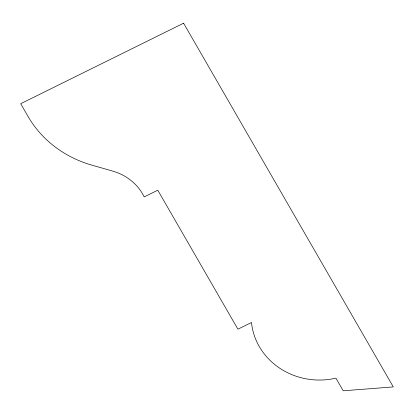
<?xml version="1.0" encoding="UTF-8"?>
<svg xmlns="http://www.w3.org/2000/svg" width="414" height="414" viewBox="0 0 414 414"><rect width="100%" height="100%" fill="white"/><g stroke="black" fill="none" stroke-linecap="round" stroke-linejoin="round"><path stroke-width="0.62" d="M183.593 23.205L20.7 103.717L27.986 116.355A107.847 100.136 1.7 0 0 91.618 165.062L112.805 171.137A50.596 46.979 1.7 0 1 144.207 196.914L157.781 190.202L237.915 329.187L251.489 322.48A67.922 63.063 1.7 0 0 335.925 378.158L343.211 390.795L393.3 386.914L183.593 23.205"/></g></svg>
